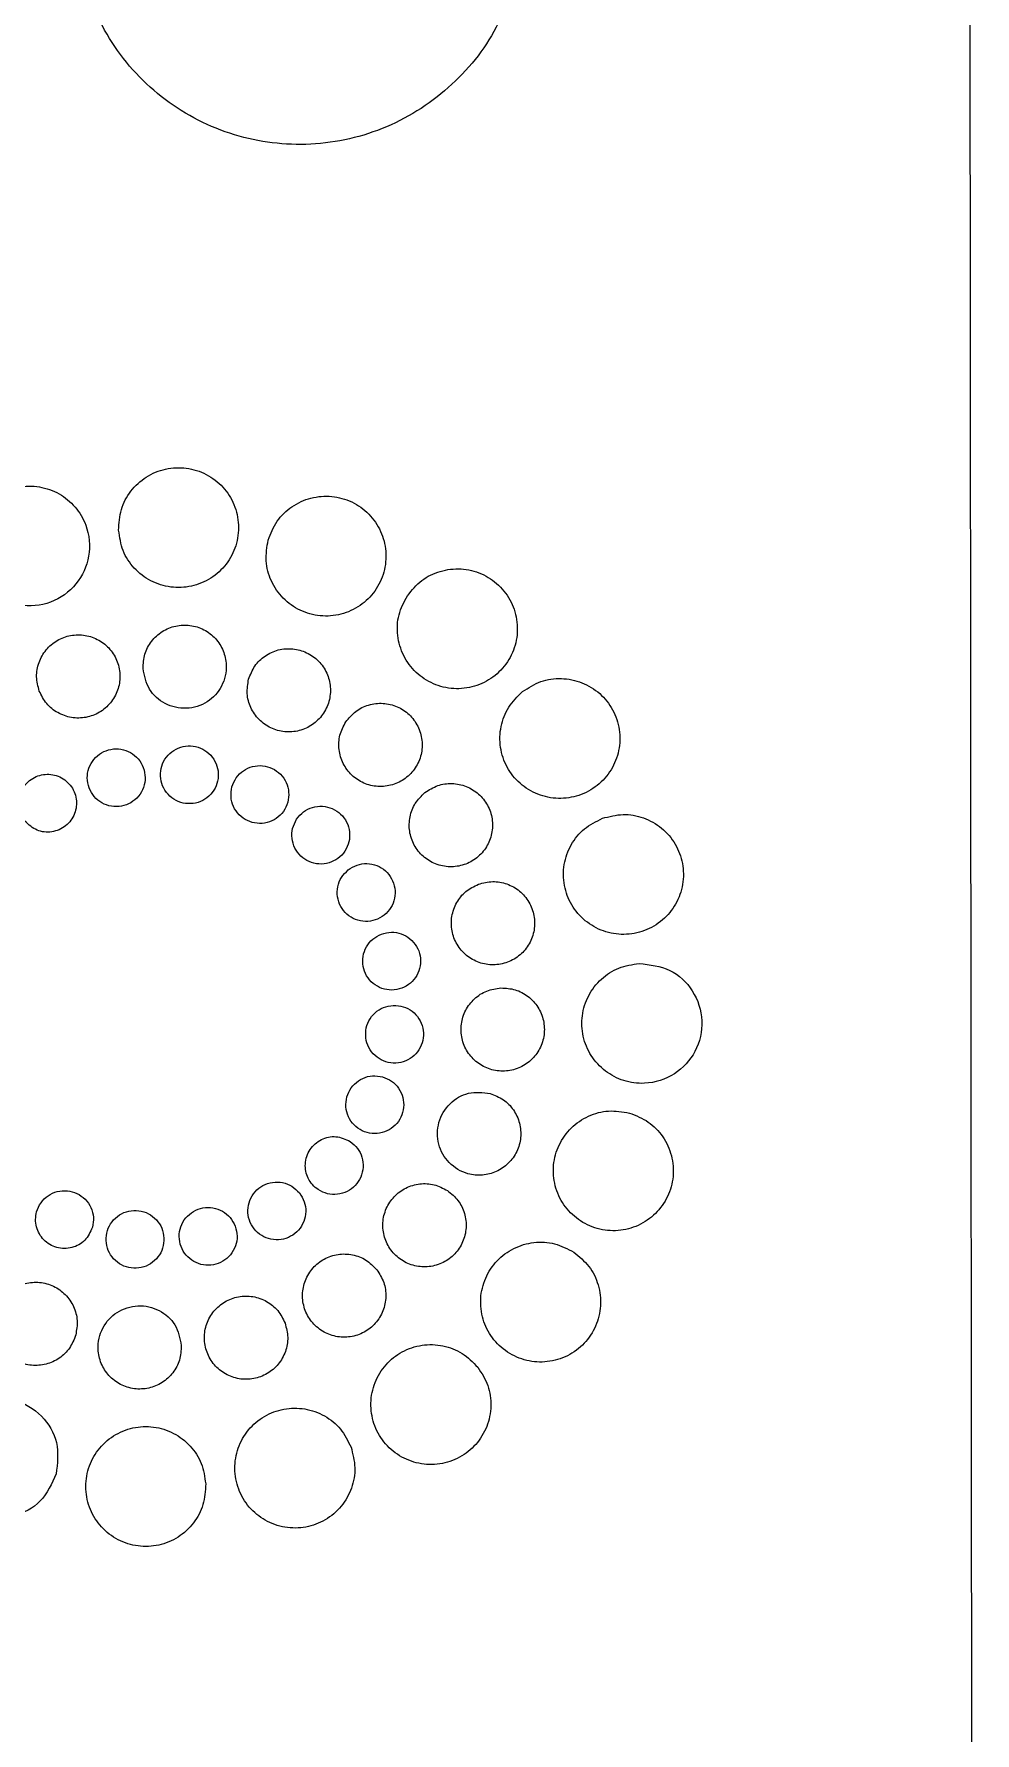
# Model space of a CAD drawing. Extents: x -494 to 784, y 11 to 1214.
# Drawn here: x 698.6 to 784.5, y 627.5 to 782.6 of the extents above; entities that cross this region are included whole.
import ezdxf

# ---------------------------------------------------------------- set-up
doc = ezdxf.new("R2010")
doc.units = 0
doc.layers.add('Layer_1', color=7, linetype='CONTINUOUS')

msp = doc.modelspace()

# ---------------------------------------------------------------- linework, layer by layer
at = {"layer": 'Layer_1', "color": 7}
for p, q in [((783.591229, 1209.841169), (784.493806, 302.276391)), ((706.364782, 737.305357), (706.364782, 737.305357)), ((720.009022, 736.402645), (720.009022, 736.402645)), ((732.70651, 731.327785), (732.70651, 731.327785)), ((708.589624, 724.682632), (708.589624, 724.682632)), ((718.224334, 723.7102), (718.224334, 723.7102)), ((699.125951, 722.630188), (699.125951, 722.630188)), ((743.214335, 722.577568), (743.214335, 722.577568)), ((727.086993, 719.808056), (727.086993, 719.808056)), ((703.672074, 713.786907), (703.672074, 713.786907)), ((710.18052, 714.867343), (710.18052, 714.867343)), ((716.704272, 713.88368), (716.704272, 713.88368)), ((734.31007, 713.358185), (734.31007, 713.358185)), ((722.604765, 710.932205), (722.604765, 710.932205)), ((750.503878, 711.00853), (750.503878, 711.00853)), ((727.304433, 706.301836), (727.304433, 706.301836)), ((739.186467, 704.991943), (739.186467, 704.991943)), ((730.343181, 700.445818), (730.343181, 700.445818)), ((753.861638, 697.753113), (753.861638, 697.753113)), ((741.238912, 695.528271), (741.238912, 695.528271)), ((731.423615, 693.937375), (731.423615, 693.937375)), ((730.439948, 687.413613), (730.439948, 687.413613)), ((740.266464, 685.893552), (740.266464, 685.893552)), ((752.9589, 684.108866), (752.9589, 684.108866)), ((727.488478, 681.51313), (727.488478, 681.51313)), ((722.858094, 676.813472), (722.858094, 676.813472)), ((736.36432, 677.030909), (736.36432, 677.030909)), ((703.969877, 673.677943), (703.969877, 673.677943)), ((717.002077, 673.774703), (717.002077, 673.774703)), ((710.493639, 672.694275), (710.493639, 672.694275)), ((747.884057, 671.411386), (747.884057, 671.411386)), ((729.914446, 669.807832), (729.914446, 669.807832)), ((702.449814, 663.851423), (702.449814, 663.851423)), ((721.5482, 664.931422), (721.5482, 664.931422)), ((712.084535, 662.878984), (712.084535, 662.878984)), ((739.133832, 660.903563), (739.133832, 660.903563)), ((727.564787, 653.61401), (727.564787, 653.61401)), ((700.665128, 651.158984), (700.665128, 651.158984)), ((714.309377, 650.256257), (714.309377, 650.256257))]:
    msp.add_line(p, q, dxfattribs=at)
for points, knots in [([(743.074585, 790.395517), (743.12379, 792.787869), (743.221497, 797.538335), (740.264528, 804.1958), (735.385343, 809.475239), (728.941948, 812.749599), (721.785652, 813.629969), (714.750208, 812.01378), (708.699199, 808.078978), (704.35694, 802.319466), (702.239339, 795.419083), (702.621336, 788.211199), (705.438175, 781.570972), (710.355075, 776.286894), (716.789024, 773.013696), (723.94532, 772.133326), (730.990209, 773.748353), (737.003504, 777.687795), (741.485894, 783.430068), (742.542483, 788.062571), (743.074585, 790.395517)], [0, 0, 0, 0, 7.105142, 14.108598, 21.213741, 28.318883, 35.322339, 42.427481, 49.532623, 56.53608, 63.641222, 70.746364, 77.74982, 84.854962, 91.960104, 98.963561, 106.068703, 113.173845, 120.177301, 127.282444, 127.282444, 127.282444, 127.282444]), ([(706.364782, 737.305357), (706.458009, 736.669219), (706.643128, 735.406047), (707.722418, 733.773223), (709.249867, 732.590946), (711.102754, 732.009479), (713.038215, 732.094065), (714.830756, 732.834848), (716.259441, 734.146317), (717.154269, 735.865416), (717.408906, 737.788019), (716.987513, 739.681077), (715.946123, 741.315558), (714.408474, 742.497388), (712.558141, 743.078967), (710.62268, 742.994381), (708.827584, 742.253486), (707.4091, 740.942464), (706.476372, 739.221708), (706.402157, 737.947202), (706.364782, 737.305357)], [0, 0, 0, 0, 1.909069, 3.790816, 5.699884, 7.608953, 9.4907, 11.399768, 13.308837, 15.190584, 17.099653, 19.008721, 20.890468, 22.799537, 24.708606, 26.590353, 28.499421, 30.40849, 32.290237, 34.199305, 34.199305, 34.199305, 34.199305]), ([(693.109364, 733.9476), (693.587977, 733.096959), (694.531006, 731.420906), (697.30368, 730.224334), (700.236383, 730.49326), (702.653513, 732.225254), (703.880231, 734.915152), (703.629177, 737.544655), (702.477857, 739.488789), (700.98259, 740.722558), (699.15493, 741.37109), (697.215458, 741.352499), (695.400859, 740.673942), (693.922572, 739.414599), (692.978642, 737.729406), (692.623308, 735.804642), (692.946569, 734.569581), (693.109364, 733.9476)], [0, 0, 0, 0, 2.860391, 5.635944, 8.496335, 11.356726, 14.132279, 16.992671, 18.901739, 20.783486, 22.692554, 24.601623, 26.48337, 28.392438, 30.301507, 32.183253, 34.092322, 34.092322, 34.092322, 34.092322]), ([(720.009022, 736.402645), (719.901109, 735.768833), (719.686827, 734.51028), (720.208721, 732.623853), (721.296068, 731.027434), (722.878585, 729.901852), (724.745456, 729.384208), (726.679179, 729.534809), (728.443204, 730.340602), (729.825468, 731.699045), (730.661759, 733.448862), (730.845977, 735.379485), (730.360638, 737.255775), (729.263453, 738.854922), (727.6834, 739.979821), (725.816529, 740.497465), (723.880342, 740.347547), (722.126155, 739.539027), (720.707336, 738.190719), (720.242909, 737.001527), (720.009022, 736.402645)], [0, 0, 0, 0, 1.909069, 3.790815, 5.699884, 7.608952, 9.490699, 11.399768, 13.308836, 15.190583, 17.099651, 19.00872, 20.890467, 22.799535, 24.708604, 26.59035, 28.499419, 30.408487, 32.290234, 34.199303, 34.199303, 34.199303, 34.199303]), ([(732.70651, 731.327785), (732.408019, 730.758341), (731.81531, 729.627603), (731.728724, 727.67223), (732.269532, 725.817937), (733.426771, 724.25842), (735.04231, 723.189216), (736.927928, 722.734893), (738.85462, 722.956134), (740.589012, 723.820947), (741.925096, 725.226694), (742.696893, 727.005899), (742.815114, 728.940335), (742.265793, 730.800263), (741.110685, 732.358369), (739.495147, 733.427573), (737.607396, 733.883307), (735.689218, 733.656432), (733.923191, 732.812555), (733.114014, 731.825081), (732.70651, 731.327785)], [0, 0, 0, 0, 1.909069, 3.790816, 5.699884, 7.608953, 9.4907, 11.399768, 13.308837, 15.190584, 17.099653, 19.008721, 20.890468, 22.799537, 24.708606, 26.590353, 28.499421, 30.40849, 32.290237, 34.199305, 34.199305, 34.199305, 34.199305]), ([(699.125951, 722.630188), (699.324036, 722.230053), (699.71737, 721.43551), (700.780589, 720.588711), (702.043112, 720.135653), (703.391643, 720.149241), (704.651777, 720.620446), (705.676703, 721.494372), (706.338852, 722.667127), (706.560936, 723.994542), (706.316532, 725.318981), (705.631979, 726.478833), (704.593435, 727.334858), (703.32427, 727.785433), (701.977403, 727.772468), (700.717268, 727.301262), (699.690679, 726.426715), (699.035172, 725.256442), (698.788412, 723.919801), (699.012899, 723.06212), (699.125951, 722.630188)], [0, 0, 0, 0, 1.325742, 2.632511, 3.958253, 5.283995, 6.590764, 7.916506, 9.242248, 10.549016, 11.874759, 13.200501, 14.507269, 15.833011, 17.158753, 18.465522, 19.791264, 21.117006, 22.423775, 23.749517, 23.749517, 23.749517, 23.749517]), ([(708.589624, 724.682632), (708.723183, 724.018113), (708.98634, 722.708784), (710.56079, 721.323499), (712.555421, 720.871769), (714.523507, 721.49697), (715.910939, 723.010281), (716.309407, 724.800827), (715.966213, 726.33191), (715.243416, 727.467637), (714.175498, 728.288171), (712.890574, 728.692094), (711.546496, 728.633341), (710.299904, 728.118834), (709.314845, 727.2084), (708.667117, 726.013431), (708.615579, 725.128358), (708.589624, 724.682632)], [0, 0, 0, 0, 1.986383, 3.91385, 5.900233, 7.886616, 9.814083, 11.800466, 13.126208, 14.432977, 15.758719, 17.084461, 18.39123, 19.716972, 21.042714, 22.349483, 23.675225, 23.675225, 23.675225, 23.675225]), ([(718.224334, 723.7102), (718.149395, 723.270053), (718.000588, 722.396058), (718.363014, 721.086039), (719.118116, 719.977415), (720.217087, 719.195761), (721.513525, 718.836285), (722.856388, 718.94087), (724.081406, 719.500448), (725.041311, 720.443811), (725.622069, 721.658962), (725.749998, 722.999672), (725.412957, 724.302652), (724.651023, 725.413171), (723.553764, 726.19435), (722.257325, 726.553826), (720.912751, 726.449716), (719.694566, 725.888243), (718.709275, 724.951919), (718.386756, 724.12609), (718.224334, 723.7102)], [0, 0, 0, 0, 1.325742, 2.632511, 3.958253, 5.283995, 6.590764, 7.916506, 9.242248, 10.549016, 11.874759, 13.200501, 14.507269, 15.833011, 17.158753, 18.465522, 19.791264, 21.117006, 22.423775, 23.749517, 23.749517, 23.749517, 23.749517]), ([(743.214335, 722.577568), (742.754487, 722.128234), (741.84137, 721.235995), (741.154778, 719.403082), (741.096108, 717.472425), (741.714791, 715.63163), (742.920857, 714.115528), (744.573793, 713.100753), (746.474553, 712.715785), (748.3913, 713.002315), (750.09639, 713.926386), (751.380218, 715.380012), (752.090426, 717.183238), (752.14274, 719.121885), (751.525649, 720.960679), (750.319582, 722.476781), (748.665055, 723.493557), (746.770651, 723.870535), (744.830287, 723.613693), (743.755568, 722.924599), (743.214335, 722.577568)], [0, 0, 0, 0, 1.909069, 3.790815, 5.699884, 7.608952, 9.490699, 11.399768, 13.308836, 15.190583, 17.099651, 19.00872, 20.890467, 22.799535, 24.708604, 26.59035, 28.499419, 30.408487, 32.290234, 34.199303, 34.199303, 34.199303, 34.199303]), ([(727.086993, 719.808056), (726.879708, 719.412608), (726.468104, 718.627374), (726.407975, 717.269476), (726.783536, 715.981772), (727.587174, 714.898774), (728.709076, 714.156272), (730.018533, 713.84077), (731.356513, 713.994409), (732.560953, 714.594974), (733.488788, 715.571187), (734.024759, 716.806746), (734.106857, 718.150104), (733.725383, 719.441721), (732.923226, 720.523739), (731.801324, 721.266242), (730.490386, 721.582724), (729.158318, 721.425171), (727.93191, 720.839145), (727.369982, 720.1534), (727.086993, 719.808056)], [0, 0, 0, 0, 1.325742, 2.632511, 3.958253, 5.283995, 6.590764, 7.916506, 9.242248, 10.549016, 11.874759, 13.200501, 14.507269, 15.833011, 17.158753, 18.465522, 19.791264, 21.117006, 22.423775, 23.749517, 23.749517, 23.749517, 23.749517]), ([(703.672074, 713.786907), (703.809633, 713.509036), (704.082781, 712.95727), (704.821128, 712.369215), (705.69788, 712.054591), (706.63436, 712.064027), (707.509454, 712.391253), (708.221208, 712.998146), (708.681033, 713.81256), (708.835258, 714.734376), (708.665533, 715.654125), (708.190149, 716.459578), (707.468938, 717.05404), (706.587574, 717.366939), (705.652249, 717.357935), (704.777156, 717.030709), (704.064246, 716.423384), (703.609033, 715.610695), (703.437672, 714.682472), (703.593566, 714.08686), (703.672074, 713.786907)], [0, 0, 0, 0, 0.920654, 1.828133, 2.748787, 3.669441, 4.576919, 5.497574, 6.418228, 7.325706, 8.246361, 9.167015, 10.074493, 10.995147, 11.915802, 12.82328, 13.743934, 14.664589, 15.572067, 16.492721, 16.492721, 16.492721, 16.492721]), ([(710.18052, 714.867343), (710.225479, 714.560563), (710.314753, 713.951395), (710.835244, 713.16396), (711.571861, 712.593804), (712.465422, 712.31339), (713.398804, 712.354181), (714.263262, 712.711426), (714.95225, 713.343886), (715.383783, 714.172927), (715.506583, 715.100108), (715.303365, 716.013041), (714.801151, 716.801275), (714.059615, 717.371216), (713.167286, 717.651684), (712.233904, 717.610893), (711.368214, 717.253594), (710.684145, 716.621349), (710.234335, 715.791509), (710.198544, 715.176875), (710.18052, 714.867343)], [0, 0, 0, 0, 0.920654, 1.828133, 2.748787, 3.669441, 4.576919, 5.497574, 6.418228, 7.325706, 8.246361, 9.167015, 10.074493, 10.995147, 11.915802, 12.82328, 13.743934, 14.664589, 15.572067, 16.492721, 16.492721, 16.492721, 16.492721]), ([(697.816067, 710.748153), (698.162348, 710.429332), (698.844639, 709.801146), (700.294662, 709.665524), (701.5996, 710.225949), (702.450369, 711.380399), (702.611182, 712.797448), (702.043918, 714.111427), (700.891152, 714.959637), (699.474232, 715.121593), (698.158038, 714.552212), (697.318526, 713.406718), (697.124608, 711.963334), (697.58328, 711.157258), (697.816067, 710.748153)], [0, 0, 0, 0, 1.379433, 2.717952, 4.097384, 5.476817, 6.815336, 8.194769, 9.574202, 10.912721, 12.292153, 13.671586, 15.010105, 16.389538, 16.389538, 16.389538, 16.389538]), ([(716.704272, 713.88368), (716.65223, 713.578022), (716.548892, 712.971081), (716.800577, 712.061346), (717.324954, 711.291468), (718.088128, 710.748652), (718.988432, 710.499017), (719.920976, 710.571645), (720.771683, 710.960241), (721.438284, 711.615354), (721.841588, 712.459209), (721.930427, 713.390258), (721.696371, 714.295105), (721.16725, 715.066298), (720.405265, 715.608784), (719.50496, 715.85842), (718.571228, 715.786121), (717.725266, 715.39621), (717.041036, 714.745984), (716.817065, 714.172492), (716.704272, 713.88368)], [0, 0, 0, 0, 0.920654, 1.828133, 2.748787, 3.669441, 4.576919, 5.497574, 6.418228, 7.325706, 8.246361, 9.167015, 10.074493, 10.995147, 11.915802, 12.82328, 13.743934, 14.664589, 15.572067, 16.492721, 16.492721, 16.492721, 16.492721]), ([(734.31007, 713.358185), (733.99073, 713.046147), (733.356621, 712.426537), (732.879821, 711.15368), (732.839078, 709.812946), (733.268719, 708.534617), (734.106265, 707.481768), (735.254137, 706.777063), (736.574109, 706.509724), (737.905184, 706.708703), (739.089275, 707.350419), (739.980821, 708.359882), (740.474022, 709.612122), (740.510351, 710.958405), (740.081815, 712.235345), (739.244269, 713.288194), (738.095291, 713.994288), (736.779733, 714.256079), (735.432258, 714.077716), (734.685926, 713.599178), (734.31007, 713.358185)], [0, 0, 0, 0, 1.325742, 2.632511, 3.958253, 5.283995, 6.590764, 7.916506, 9.242248, 10.549016, 11.874759, 13.200501, 14.507269, 15.833011, 17.158753, 18.465522, 19.791264, 21.117006, 22.423775, 23.749517, 23.749517, 23.749517, 23.749517]), ([(722.604765, 710.932205), (722.460817, 710.657588), (722.174982, 710.112286), (722.133225, 709.169302), (722.394031, 708.275063), (722.952114, 707.522981), (723.731212, 707.007354), (724.640558, 706.788256), (725.569711, 706.89495), (726.406127, 707.312009), (727.050457, 707.989934), (727.422659, 708.847961), (727.479671, 709.780849), (727.214759, 710.677806), (726.657705, 711.429207), (725.878607, 711.944834), (724.968233, 712.164613), (724.043186, 712.055202), (723.191514, 711.648239), (722.801286, 711.172027), (722.604765, 710.932205)], [0, 0, 0, 0, 0.920654, 1.828133, 2.748787, 3.669441, 4.576919, 5.497574, 6.418228, 7.325706, 8.246361, 9.167015, 10.074493, 10.995147, 11.915802, 12.82328, 13.743934, 14.664589, 15.572067, 16.492721, 16.492721, 16.492721, 16.492721]), ([(750.503878, 711.00853), (749.927683, 710.723289), (748.783541, 710.156888), (747.564152, 708.625852), (746.911748, 706.807819), (746.931313, 704.865935), (747.609849, 703.051341), (748.868302, 701.575448), (750.55707, 700.621954), (752.468548, 700.302153), (754.375739, 700.654095), (756.045926, 701.639851), (757.278602, 703.135354), (757.92743, 704.962951), (757.90876, 706.90244), (757.230224, 708.717034), (755.970876, 710.195322), (754.285684, 711.139252), (752.360919, 711.494586), (751.125859, 711.171325), (750.503878, 711.00853)], [0, 0, 0, 0, 1.909069, 3.790815, 5.699884, 7.608952, 9.490699, 11.399768, 13.308836, 15.190583, 17.099651, 19.00872, 20.890467, 22.799535, 24.708604, 26.59035, 28.499419, 30.408487, 32.290234, 34.199303, 34.199303, 34.199303, 34.199303]), ([(727.304433, 706.301836), (727.082669, 706.085143), (726.642316, 705.654858), (726.311205, 704.77093), (726.282911, 703.839865), (726.581273, 702.952136), (727.162902, 702.220991), (727.960036, 701.731612), (728.876683, 701.54596), (729.80104, 701.68414), (730.623326, 702.129777), (731.242455, 702.830792), (731.584956, 703.700404), (731.610184, 704.635322), (731.31259, 705.522086), (730.730961, 706.253231), (729.933059, 706.743575), (729.019477, 706.925373), (728.083731, 706.80151), (727.565444, 706.469193), (727.304433, 706.301836)], [0, 0, 0, 0, 0.920654, 1.828133, 2.748787, 3.669441, 4.576919, 5.497574, 6.418228, 7.325706, 8.246361, 9.167015, 10.074493, 10.995147, 11.915802, 12.82328, 13.743934, 14.664589, 15.572067, 16.492721, 16.492721, 16.492721, 16.492721]), ([(739.186467, 704.991943), (738.786332, 704.793859), (737.991789, 704.400525), (737.14499, 703.337306), (736.691932, 702.074782), (736.70552, 700.726252), (737.176725, 699.466117), (738.050651, 698.441191), (739.223406, 697.779043), (740.550821, 697.556959), (741.87526, 697.801363), (743.035112, 698.485916), (743.891137, 699.52446), (744.341712, 700.793624), (744.328747, 702.140491), (743.857541, 703.400626), (742.982994, 704.427216), (741.812721, 705.082723), (740.47608, 705.329482), (739.618399, 705.104996), (739.186467, 704.991943)], [0, 0, 0, 0, 1.325742, 2.632511, 3.958253, 5.283995, 6.590764, 7.916506, 9.242248, 10.549016, 11.874759, 13.200501, 14.507269, 15.833011, 17.158753, 18.465522, 19.791264, 21.117006, 22.423775, 23.749517, 23.749517, 23.749517, 23.749517]), ([(730.343181, 700.445818), (730.065309, 700.30826), (729.513543, 700.035111), (728.925488, 699.296764), (728.610865, 698.420012), (728.6203, 697.483532), (728.947526, 696.608439), (729.554419, 695.896684), (730.368833, 695.436859), (731.290649, 695.282634), (732.210398, 695.452359), (733.015851, 695.927743), (733.610313, 696.648954), (733.923212, 697.530319), (733.914208, 698.465643), (733.586982, 699.340737), (732.979657, 700.053646), (732.166968, 700.508859), (731.238745, 700.68022), (730.643133, 700.524327), (730.343181, 700.445818)], [0, 0, 0, 0, 0.920654, 1.828133, 2.748787, 3.669441, 4.576919, 5.497574, 6.418228, 7.325706, 8.246361, 9.167015, 10.074493, 10.995147, 11.915802, 12.82328, 13.743934, 14.664589, 15.572067, 16.492721, 16.492721, 16.492721, 16.492721]), ([(753.861638, 697.753113), (753.2255, 697.659887), (751.962328, 697.474767), (750.329504, 696.395478), (749.147227, 694.868028), (748.565764, 693.015144), (748.650332, 691.079671), (749.391182, 689.287176), (750.702404, 687.858317), (752.422417, 686.964133), (754.661883, 686.66416), (757.180381, 687.460704), (759.176945, 689.641099), (759.826562, 692.542878), (758.927975, 695.347447), (756.742979, 697.431985), (754.831676, 697.645002), (753.861638, 697.753113)], [0, 0, 0, 0, 1.909069, 3.790816, 5.699884, 7.608953, 9.4907, 11.399768, 13.308837, 15.190584, 17.099653, 19.960044, 22.735597, 25.595989, 28.45638, 31.231933, 34.092325, 34.092325, 34.092325, 34.092325]), ([(741.238912, 695.528271), (740.797149, 695.46353), (739.919947, 695.334975), (738.786041, 694.585468), (737.965016, 693.52474), (737.561219, 692.238013), (737.619959, 690.893943), (738.134392, 689.649122), (739.045134, 688.65698), (740.238953, 688.035572), (741.574094, 687.85874), (742.888718, 688.151375), (744.023774, 688.874562), (744.844489, 689.942374), (745.248363, 691.227327), (745.189623, 692.571397), (744.675113, 693.817992), (743.76468, 694.80305), (742.569711, 695.450778), (741.684638, 695.502316), (741.238912, 695.528271)], [0, 0, 0, 0, 1.325742, 2.632511, 3.958253, 5.283995, 6.590764, 7.916506, 9.242248, 10.549016, 11.874759, 13.200501, 14.507269, 15.833011, 17.158753, 18.465522, 19.791264, 21.117006, 22.423775, 23.749517, 23.749517, 23.749517, 23.749517]), ([(731.423615, 693.937375), (731.116836, 693.892416), (730.507667, 693.803141), (729.720232, 693.282651), (729.150076, 692.546034), (728.869662, 691.652473), (728.910453, 690.719091), (729.267699, 689.854633), (729.900158, 689.165645), (730.729199, 688.734111), (731.65638, 688.611312), (732.569314, 688.81453), (733.357547, 689.316744), (733.927488, 690.05828), (734.207957, 690.950608), (734.167165, 691.88399), (733.809866, 692.749681), (733.177621, 693.433749), (732.347781, 693.88356), (731.733147, 693.919351), (731.423615, 693.937375)], [0, 0, 0, 0, 0.920654, 1.828133, 2.748787, 3.669441, 4.576919, 5.497574, 6.418228, 7.325706, 8.246361, 9.167015, 10.074493, 10.995147, 11.915802, 12.82328, 13.743934, 14.664589, 15.572067, 16.492721, 16.492721, 16.492721, 16.492721]), ([(730.439948, 687.413613), (730.13429, 687.465655), (729.527349, 687.568993), (728.617614, 687.317307), (727.847736, 686.792931), (727.304921, 686.029757), (727.055285, 685.129453), (727.127913, 684.196909), (727.516509, 683.346202), (728.171622, 682.679601), (729.015477, 682.276297), (729.946526, 682.187457), (730.851373, 682.421514), (731.622567, 682.950635), (732.165053, 683.71262), (732.414688, 684.612925), (732.34239, 685.546657), (731.952478, 686.392619), (731.302253, 687.076849), (730.728761, 687.30082), (730.439948, 687.413613)], [0, 0, 0, 0, 0.920654, 1.828133, 2.748787, 3.669441, 4.576919, 5.497574, 6.418228, 7.325706, 8.246361, 9.167015, 10.074493, 10.995147, 11.915802, 12.82328, 13.743934, 14.664589, 15.572067, 16.492721, 16.492721, 16.492721, 16.492721]), ([(740.266464, 685.893552), (739.593197, 685.971877), (738.266631, 686.126205), (736.462615, 685.056891), (735.416619, 683.299476), (735.403049, 681.234517), (736.413553, 679.447352), (737.99333, 678.515077), (739.555529, 678.368343), (740.859026, 678.704806), (741.969405, 679.466896), (742.750622, 680.564114), (743.110088, 681.860563), (743.00598, 683.205134), (742.444507, 684.42332), (741.508183, 685.408611), (740.682354, 685.73113), (740.266464, 685.893552)], [0, 0, 0, 0, 1.986383, 3.91385, 5.900233, 7.886616, 9.814083, 11.800466, 13.126208, 14.432977, 15.758719, 17.084461, 18.39123, 19.716972, 21.042714, 22.349483, 23.675225, 23.675225, 23.675225, 23.675225]), ([(752.9589, 684.108866), (752.325088, 684.21678), (751.066535, 684.431062), (749.180108, 683.909167), (747.583689, 682.82182), (746.458107, 681.239303), (745.940463, 679.372432), (746.091064, 677.43871), (746.896857, 675.674684), (748.2553, 674.292421), (750.005117, 673.45613), (751.93574, 673.271911), (753.81203, 673.75725), (755.411177, 674.854436), (756.536076, 676.434489), (757.05372, 678.30136), (756.903802, 680.237546), (756.095281, 681.991733), (754.746974, 683.410552), (753.557781, 683.874979), (752.9589, 684.108866)], [0, 0, 0, 0, 1.909069, 3.790815, 5.699884, 7.608952, 9.490699, 11.399768, 13.308836, 15.190583, 17.099651, 19.00872, 20.890467, 22.799535, 24.708604, 26.59035, 28.499419, 30.408487, 32.290234, 34.199303, 34.199303, 34.199303, 34.199303]), ([(727.488478, 681.51313), (727.060623, 681.709341), (726.217603, 682.095942), (724.79666, 681.77684), (723.728693, 680.840611), (723.276601, 679.479709), (723.560477, 678.082515), (724.403788, 677.127776), (725.404064, 676.695625), (726.337169, 676.638119), (727.234067, 676.903165), (727.985484, 677.460183), (728.501106, 678.239291), (728.720887, 679.149662), (728.611475, 680.07471), (728.204513, 680.926382), (727.7283, 681.31661), (727.488478, 681.51313)], [0, 0, 0, 0, 1.379433, 2.717952, 4.097384, 5.476817, 6.815336, 8.194769, 9.115423, 10.022901, 10.943556, 11.86421, 12.771688, 13.692342, 14.612997, 15.520475, 16.441129, 16.441129, 16.441129, 16.441129]), ([(722.858094, 676.813472), (722.641401, 677.035236), (722.211116, 677.47559), (721.327188, 677.806701), (720.396122, 677.834994), (719.508393, 677.536632), (718.777248, 676.955003), (718.28787, 676.15787), (718.102218, 675.241222), (718.240398, 674.316865), (718.686034, 673.49458), (719.38705, 672.87545), (720.256661, 672.53295), (721.19158, 672.507721), (722.078344, 672.805315), (722.809489, 673.386945), (723.299832, 674.184846), (723.481631, 675.098428), (723.357768, 676.034175), (723.02545, 676.552461), (722.858094, 676.813472)], [0, 0, 0, 0, 0.920654, 1.828133, 2.748787, 3.669441, 4.576919, 5.497574, 6.418228, 7.325706, 8.246361, 9.167015, 10.074493, 10.995147, 11.915802, 12.82328, 13.743934, 14.664589, 15.572067, 16.492721, 16.492721, 16.492721, 16.492721]), ([(703.969877, 673.677943), (704.021918, 673.983601), (704.125256, 674.590542), (703.873571, 675.500277), (703.349195, 676.270156), (702.586021, 676.812968), (701.685714, 677.062614), (700.753182, 676.989948), (699.902432, 676.601492), (699.23599, 675.945863), (698.764673, 674.963435), (698.75469, 673.689622), (699.457191, 672.448966), (700.691283, 671.718583), (702.11151, 671.712771), (703.393201, 672.404272), (703.775732, 673.249147), (703.969877, 673.677943)], [0, 0, 0, 0, 0.920654, 1.828133, 2.748787, 3.669441, 4.576919, 5.497574, 6.418228, 7.325706, 8.246361, 9.625793, 10.964312, 12.343745, 13.723177, 15.061697, 16.441129, 16.441129, 16.441129, 16.441129]), ([(736.36432, 677.030909), (735.968873, 677.238194), (735.183638, 677.649797), (733.82574, 677.709927), (732.538037, 677.334366), (731.455039, 676.530727), (730.712536, 675.408825), (730.397034, 674.099368), (730.550673, 672.761388), (731.151238, 671.556949), (732.127451, 670.629113), (733.36301, 670.093143), (734.706369, 670.011045), (735.997985, 670.392518), (737.080003, 671.194676), (737.822506, 672.316578), (738.138988, 673.627516), (737.981436, 674.959583), (737.39541, 676.185991), (736.709664, 676.747919), (736.36432, 677.030909)], [0, 0, 0, 0, 1.325742, 2.632511, 3.958253, 5.283995, 6.590764, 7.916506, 9.242248, 10.549016, 11.874759, 13.200501, 14.507269, 15.833011, 17.158753, 18.465522, 19.791264, 21.117006, 22.423775, 23.749517, 23.749517, 23.749517, 23.749517]), ([(710.493639, 672.694275), (710.44868, 673.001055), (710.359405, 673.610223), (709.838914, 674.397658), (709.102297, 674.967814), (708.208737, 675.248228), (707.275355, 675.207437), (706.410896, 674.850191), (705.721909, 674.217732), (705.290375, 673.388691), (705.167575, 672.46151), (705.370794, 671.548576), (705.873007, 670.760343), (706.614543, 670.190402), (707.506872, 669.909934), (708.440254, 669.950725), (709.305945, 670.308024), (709.990013, 670.940269), (710.439824, 671.770109), (710.475614, 672.384743), (710.493639, 672.694275)], [0, 0, 0, 0, 0.920654, 1.828133, 2.748787, 3.669441, 4.576919, 5.497574, 6.418228, 7.325706, 8.246361, 9.167015, 10.074493, 10.995147, 11.915802, 12.82328, 13.743934, 14.664589, 15.572067, 16.492721, 16.492721, 16.492721, 16.492721]), ([(717.002077, 673.774703), (716.864518, 674.052575), (716.59137, 674.604341), (715.853023, 675.192396), (714.976271, 675.507019), (714.039791, 675.497584), (713.164698, 675.170358), (712.452943, 674.563465), (711.993118, 673.749051), (711.838893, 672.827235), (712.008618, 671.907486), (712.484002, 671.102033), (713.205213, 670.507571), (714.086577, 670.194672), (715.021902, 670.203676), (715.896996, 670.530902), (716.609905, 671.138226), (717.065118, 671.950916), (717.236479, 672.879139), (717.080586, 673.474751), (717.002077, 673.774703)], [0, 0, 0, 0, 0.920654, 1.828133, 2.748787, 3.669441, 4.576919, 5.497574, 6.418228, 7.325706, 8.246361, 9.167015, 10.074493, 10.995147, 11.915802, 12.82328, 13.743934, 14.664589, 15.572067, 16.492721, 16.492721, 16.492721, 16.492721]), ([(747.884057, 671.411386), (747.314613, 671.709877), (746.183875, 672.302586), (744.228502, 672.389172), (742.374209, 671.848364), (740.814692, 670.691125), (739.745488, 669.075586), (739.291165, 667.189968), (739.512406, 665.263276), (740.377219, 663.528884), (741.782966, 662.1928), (743.562171, 661.421003), (745.496607, 661.302782), (747.356535, 661.852103), (748.914641, 663.007211), (749.983845, 664.622749), (750.439579, 666.5105), (750.212704, 668.428677), (749.368827, 670.194705), (748.381353, 671.003882), (747.884057, 671.411386)], [0, 0, 0, 0, 1.909069, 3.790816, 5.699884, 7.608953, 9.4907, 11.399768, 13.308837, 15.190584, 17.099653, 19.008721, 20.890468, 22.799537, 24.708606, 26.590353, 28.499421, 30.40849, 32.290237, 34.199305, 34.199305, 34.199305, 34.199305]), ([(729.914446, 669.807832), (729.602408, 670.127172), (728.982797, 670.761281), (727.709941, 671.238081), (726.369207, 671.278824), (725.090877, 670.849183), (724.038028, 670.011636), (723.333324, 668.863764), (723.065985, 667.543792), (723.264964, 666.212718), (723.90668, 665.028627), (724.916143, 664.13708), (726.168383, 663.64388), (727.514665, 663.607551), (728.791606, 664.036087), (729.844455, 664.873633), (730.550549, 666.022611), (730.812339, 667.338169), (730.633976, 668.685644), (730.155439, 669.431977), (729.914446, 669.807832)], [0, 0, 0, 0, 1.325742, 2.632511, 3.958253, 5.283995, 6.590764, 7.916506, 9.242248, 10.549016, 11.874759, 13.200501, 14.507269, 15.833011, 17.158753, 18.465522, 19.791264, 21.117006, 22.423775, 23.749517, 23.749517, 23.749517, 23.749517]), ([(702.449814, 663.851423), (702.524754, 664.29157), (702.673561, 665.165565), (702.311134, 666.475583), (701.556032, 667.584208), (700.457062, 668.365862), (699.160624, 668.725337), (697.81776, 668.620753), (696.592743, 668.061175), (695.632838, 667.117811), (695.05208, 665.902661), (694.924151, 664.56195), (695.261191, 663.258971), (696.023126, 662.148452), (697.120385, 661.367272), (698.416823, 661.007797), (699.761397, 661.111907), (700.979583, 661.673379), (701.964874, 662.609704), (702.287392, 663.435532), (702.449814, 663.851423)], [0, 0, 0, 0, 1.325742, 2.632511, 3.958253, 5.283995, 6.590764, 7.916506, 9.242248, 10.549016, 11.874759, 13.200501, 14.507269, 15.833011, 17.158753, 18.465522, 19.791264, 21.117006, 22.423775, 23.749517, 23.749517, 23.749517, 23.749517]), ([(721.5482, 664.931422), (721.350115, 665.331558), (720.956781, 666.126101), (719.893562, 666.972899), (718.631039, 667.425957), (717.282508, 667.41237), (716.022374, 666.941165), (714.997448, 666.067239), (714.335299, 664.894484), (714.113215, 663.567069), (714.357619, 662.24263), (715.042172, 661.082778), (716.080716, 660.226753), (717.34988, 659.776178), (718.696748, 659.789143), (719.956882, 660.260348), (720.983472, 661.134896), (721.638979, 662.305168), (721.885739, 663.64181), (721.661252, 664.499491), (721.5482, 664.931422)], [0, 0, 0, 0, 1.325742, 2.632511, 3.958253, 5.283995, 6.590764, 7.916506, 9.242248, 10.549016, 11.874759, 13.200501, 14.507269, 15.833011, 17.158753, 18.465522, 19.791264, 21.117006, 22.423775, 23.749517, 23.749517, 23.749517, 23.749517]), ([(712.084535, 662.878984), (711.950976, 663.543504), (711.687819, 664.852832), (710.113369, 666.238118), (708.118737, 666.689848), (706.150652, 666.064646), (704.76322, 664.551335), (704.364751, 662.760789), (704.707945, 661.229707), (705.430743, 660.09398), (706.49866, 659.273446), (707.783585, 658.869523), (709.127663, 658.928276), (710.374255, 659.442783), (711.359314, 660.353216), (712.007041, 661.548185), (712.05858, 662.433258), (712.084535, 662.878984)], [0, 0, 0, 0, 1.986383, 3.91385, 5.900233, 7.886616, 9.814083, 11.800466, 13.126208, 14.432977, 15.758719, 17.084461, 18.39123, 19.716972, 21.042714, 22.349483, 23.675225, 23.675225, 23.675225, 23.675225]), ([(739.133832, 660.903563), (738.684497, 661.363412), (737.792259, 662.276529), (735.959345, 662.963121), (734.028689, 663.02179), (732.187894, 662.403107), (730.671792, 661.197041), (729.657017, 659.544105), (729.272049, 657.643346), (729.558579, 655.726598), (730.48265, 654.021508), (731.936276, 652.737681), (733.739502, 652.027472), (735.678149, 651.975159), (737.516943, 652.59225), (739.033045, 653.798316), (740.049821, 655.452844), (740.426799, 657.347248), (740.169957, 659.287611), (739.480862, 660.362331), (739.133832, 660.903563)], [0, 0, 0, 0, 1.909069, 3.790815, 5.699884, 7.608952, 9.490699, 11.399768, 13.308836, 15.190583, 17.099651, 19.00872, 20.890467, 22.799535, 24.708604, 26.59035, 28.499419, 30.408487, 32.290234, 34.199303, 34.199303, 34.199303, 34.199303]), ([(700.665128, 651.158984), (700.777917, 652.128486), (701.00015, 654.038734), (699.460332, 656.63656), (696.929677, 658.14263), (693.956054, 658.162782), (691.382839, 656.705415), (689.869938, 654.152266), (689.852028, 651.184587), (691.30732, 648.610198), (693.866719, 647.096159), (696.811598, 647.083976), (699.469339, 648.517907), (700.262552, 650.269834), (700.665128, 651.158984)], [0, 0, 0, 0, 2.860391, 5.635944, 8.496335, 11.356726, 14.132279, 16.99267, 19.853062, 22.628614, 25.489006, 28.349397, 31.12495, 33.985341, 33.985341, 33.985341, 33.985341]), ([(727.564787, 653.61401), (727.279545, 654.190205), (726.713144, 655.334347), (725.182109, 656.553737), (723.364075, 657.20614), (721.422192, 657.186575), (719.607597, 656.508039), (718.131704, 655.249586), (717.178211, 653.560818), (716.858409, 651.649341), (717.210351, 649.74215), (718.196107, 648.071962), (719.691611, 646.839286), (721.519207, 646.190458), (723.458696, 646.209128), (725.27329, 646.887664), (726.751578, 648.147012), (727.695509, 649.832204), (728.050843, 651.756969), (727.727582, 652.992029), (727.564787, 653.61401)], [0, 0, 0, 0, 1.909069, 3.790815, 5.699884, 7.608952, 9.490699, 11.399768, 13.308836, 15.190583, 17.099651, 19.00872, 20.890467, 22.799535, 24.708604, 26.59035, 28.499419, 30.408487, 32.290234, 34.199303, 34.199303, 34.199303, 34.199303]), ([(714.309377, 650.256257), (714.21615, 650.892395), (714.031031, 652.155567), (712.951741, 653.788391), (711.424292, 654.970667), (709.571405, 655.552134), (707.635944, 655.467548), (705.843403, 654.726765), (704.414718, 653.415296), (703.51989, 651.696197), (703.265253, 649.773594), (703.686646, 647.880536), (704.728036, 646.246055), (706.265685, 645.064225), (708.116018, 644.482646), (710.051479, 644.567232), (711.846575, 645.308127), (713.265059, 646.61915), (714.197787, 648.339905), (714.272002, 649.614411), (714.309377, 650.256257)], [0, 0, 0, 0, 1.909069, 3.790816, 5.699884, 7.608953, 9.4907, 11.399768, 13.308837, 15.190584, 17.099653, 19.008721, 20.890468, 22.799537, 24.708606, 26.590353, 28.499421, 30.40849, 32.290237, 34.199305, 34.199305, 34.199305, 34.199305])]:
    msp.add_open_spline(points, degree=3, knots=knots, dxfattribs=at)

doc.saveas('drawing.dxf')
